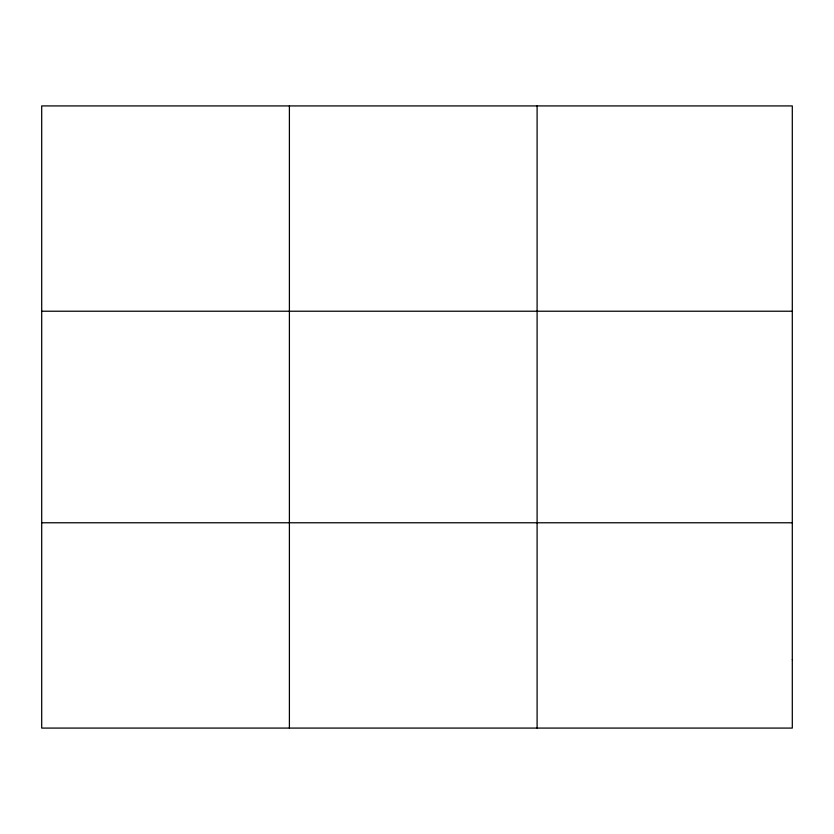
<?xml version="1.0" encoding="UTF-8"?>
<svg xmlns="http://www.w3.org/2000/svg" width="834" height="834" viewBox="0 0 834 834"><rect width="100%" height="100%" fill="white"/><g stroke="black" fill="none" stroke-linecap="round" stroke-linejoin="round"><path stroke-width="1.25" d="M289.398 105.918L289.398 728.082M537.096 105.918L537.096 728.082M41.7 311.228L792.3 311.228M41.7 522.772L792.3 522.772M792.3 659.642L792.3 728.082L41.7 728.082L41.7 105.918L792.3 105.918L792.3 659.642"/></g></svg>
